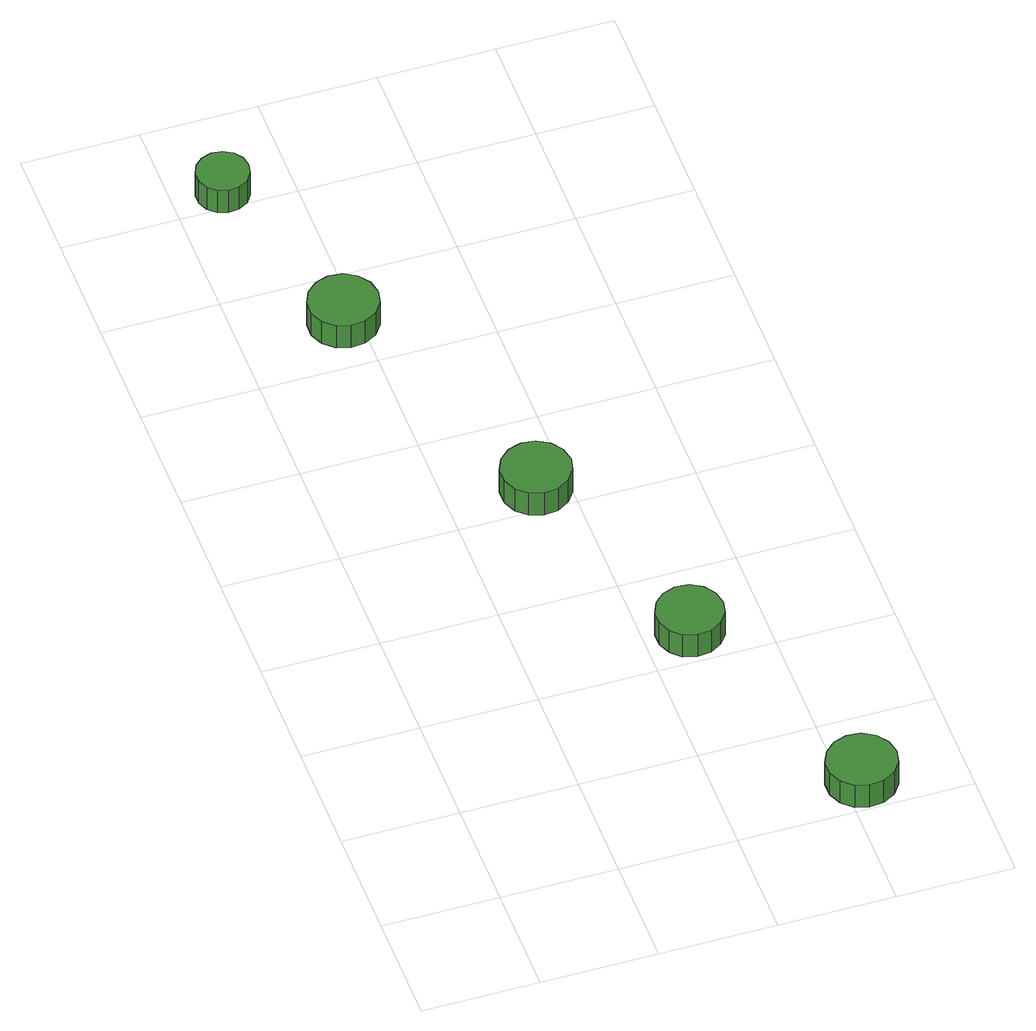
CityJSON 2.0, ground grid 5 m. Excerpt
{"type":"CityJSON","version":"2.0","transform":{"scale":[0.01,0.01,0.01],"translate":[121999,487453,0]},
"CityObjects":{
"tree1":{"type":"SolitaryVegetationObject","attributes":{"function":"something"},"geometry":[{"type":"MultiSurface","lod":"1","boundaries":[[[0,1,2,3,4,5,6,7,8,9,10,11,12,13,14]],[[15,16,17,18,19,20,21,22,23,24,25,26,27,28,29]],[[0,29,28,1]],[[1,28,27,2]],[[2,27,26,3]],[[3,26,25,4]],[[4,25,24,5]],[[5,24,23,6]],[[6,23,22,7]],[[7,22,21,8]],[[8,21,20,9]],[[9,20,19,10]],[[10,19,18,11]],[[11,18,17,12]],[[12,17,16,13]],[[13,16,15,14]],[[14,15,29,0]]]}]},
"tree2":{"type":"SolitaryVegetationObject","attributes":{"function":"something"},"geometry":[{"type":"MultiSurface","lod":"1","boundaries":[[[30,31,32,33,34,35,36,37,38,39,40,41,42,43,44]],[[45,46,47,48,49,50,51,52,53,54,55,56,57,58,59]],[[30,59,58,31]],[[31,58,57,32]],[[32,57,56,33]],[[33,56,55,34]],[[34,55,54,35]],[[35,54,53,36]],[[36,53,52,37]],[[37,52,51,38]],[[38,51,50,39]],[[39,50,49,40]],[[40,49,48,41]],[[41,48,47,42]],[[42,47,46,43]],[[43,46,45,44]],[[44,45,59,30]]]}]},
"tree3":{"type":"SolitaryVegetationObject","attributes":{"function":"something"},"geometry":[{"type":"MultiSurface","lod":"1","boundaries":[[[60,61,62,63,64,65,66,67,68,69,70,71,72,73,74]],[[75,76,77,78,79,80,81,82,83,84,85,86,87,88,89]],[[60,89,88,61]],[[61,88,87,62]],[[62,87,86,63]],[[63,86,85,64]],[[64,85,84,65]],[[65,84,83,66]],[[66,83,82,67]],[[67,82,81,68]],[[68,81,80,69]],[[69,80,79,70]],[[70,79,78,71]],[[71,78,77,72]],[[72,77,76,73]],[[73,76,75,74]],[[74,75,89,60]]]}]},
"tree4":{"type":"SolitaryVegetationObject","attributes":{"function":"something"},"geometry":[{"type":"MultiSurface","lod":"1","boundaries":[[[90,91,92,93,94,95,96,97,98,99,100,101,102,103,104]],[[105,106,107,108,109,110,111,112,113,114,115,116,117,118,119]],[[90,119,118,91]],[[91,118,117,92]],[[92,117,116,93]],[[93,116,115,94]],[[94,115,114,95]],[[95,114,113,96]],[[96,113,112,97]],[[97,112,111,98]],[[98,111,110,99]],[[99,110,109,100]],[[100,109,108,101]],[[101,108,107,102]],[[102,107,106,103]],[[103,106,105,104]],[[104,105,119,90]]]}]},
"tree5":{"type":"SolitaryVegetationObject","attributes":{"function":"something"},"geometry":[{"type":"MultiSurface","lod":"1","boundaries":[[[120,121,122,123,124,125,126,127,128,129,130,131,132,133,134]],[[135,136,137,138,139,140,141,142,143,144,145,146,147,148,149]],[[120,149,148,121]],[[121,148,147,122]],[[122,147,146,123]],[[123,146,145,124]],[[124,145,144,125]],[[125,144,143,126]],[[126,143,142,127]],[[127,142,141,128]],[[128,141,140,129]],[[129,140,139,130]],[[130,139,138,131]],[[131,138,137,132]],[[132,137,136,133]],[[133,136,135,134]],[[134,135,149,120]]]}]}
},
"vertices":[
[577,3230,148],[564,3289,148],[528,3339,148],[475,3370,148],[414,3376,148],[356,3357,148],[310,3316,148],[285,3260,148],[285,3199,148],[310,3143,148],[356,3102,148],[414,3083,148],[475,3089,148],[528,3120,148],[564,3170,148],[564,3170,23],[528,3120,23],[475,3089,23],[414,3083,23],[356,3102,23],[310,3143,23],[285,3199,23],[285,3260,23],[310,3316,23],[356,3357,23],[414,3376,23],[475,3370,23],[528,3339,23],[564,3289,23],[577,3230,23],
[314,4066,148],[305,4111,148],[278,4148,148],[238,4171,148],[192,4176,148],[148,4161,148],[114,4131,148],[95,4089,148],[95,4043,148],[114,4000,148],[148,3970,148],[192,3955,148],[238,3960,148],[278,3983,148],[305,4021,148],[305,4021,23],[278,3983,23],[238,3960,23],[192,3955,23],[148,3970,23],[114,4000,23],[95,4043,23],[95,4089,23],[114,4131,23],[148,4161,23],[192,4176,23],[238,4171,23],[278,4148,23],[305,4111,23],[314,4066,23],
[1012,2114,131],[999,2174,131],[963,2223,131],[910,2254,131],[849,2261,131],[791,2242,131],[745,2201,131],[720,2145,131],[720,2083,131],[745,2027,131],[791,1986,131],[849,1967,131],[910,1974,131],[963,2004,131],[999,2054,131],[999,2054,6],[963,2004,6],[910,1974,6],[849,1967,6],[791,1986,6],[745,2027,6],[720,2083,6],[720,2145,6],[745,2201,6],[791,2242,6],[849,2261,6],[910,2254,6],[963,2223,6],[999,2174,6],[1012,2114,6],
[1333,1166,127],[1321,1223,127],[1287,1271,127],[1236,1301,127],[1177,1307,127],[1121,1288,127],[1078,1249,127],[1054,1195,127],[1054,1137,127],[1078,1083,127],[1121,1043,127],[1177,1025,127],[1236,1031,127],[1287,1061,127],[1321,1108,127],[1321,1108,2],[1287,1061,2],[1236,1031,2],[1177,1025,2],[1121,1043,2],[1078,1083,2],[1054,1137,2],[1054,1195,2],[1078,1249,2],[1121,1288,2],[1177,1307,2],[1236,1301,2],[1287,1271,2],[1321,1223,2],[1333,1166,2],
[1721,151,131],[1708,211,131],[1672,260,131],[1619,291,131],[1558,297,131],[1500,279,131],[1454,237,131],[1429,182,131],[1429,120,131],[1454,64,131],[1500,23,131],[1558,4,131],[1619,11,131],[1672,41,131],[1708,91,131],[1708,91,6],[1672,41,6],[1619,11,6],[1558,4,6],[1500,23,6],[1454,64,6],[1429,120,6],[1429,182,6],[1454,237,6],[1500,279,6],[1558,297,6],[1619,291,6],[1672,260,6],[1708,211,6],[1721,151,6]
]}
